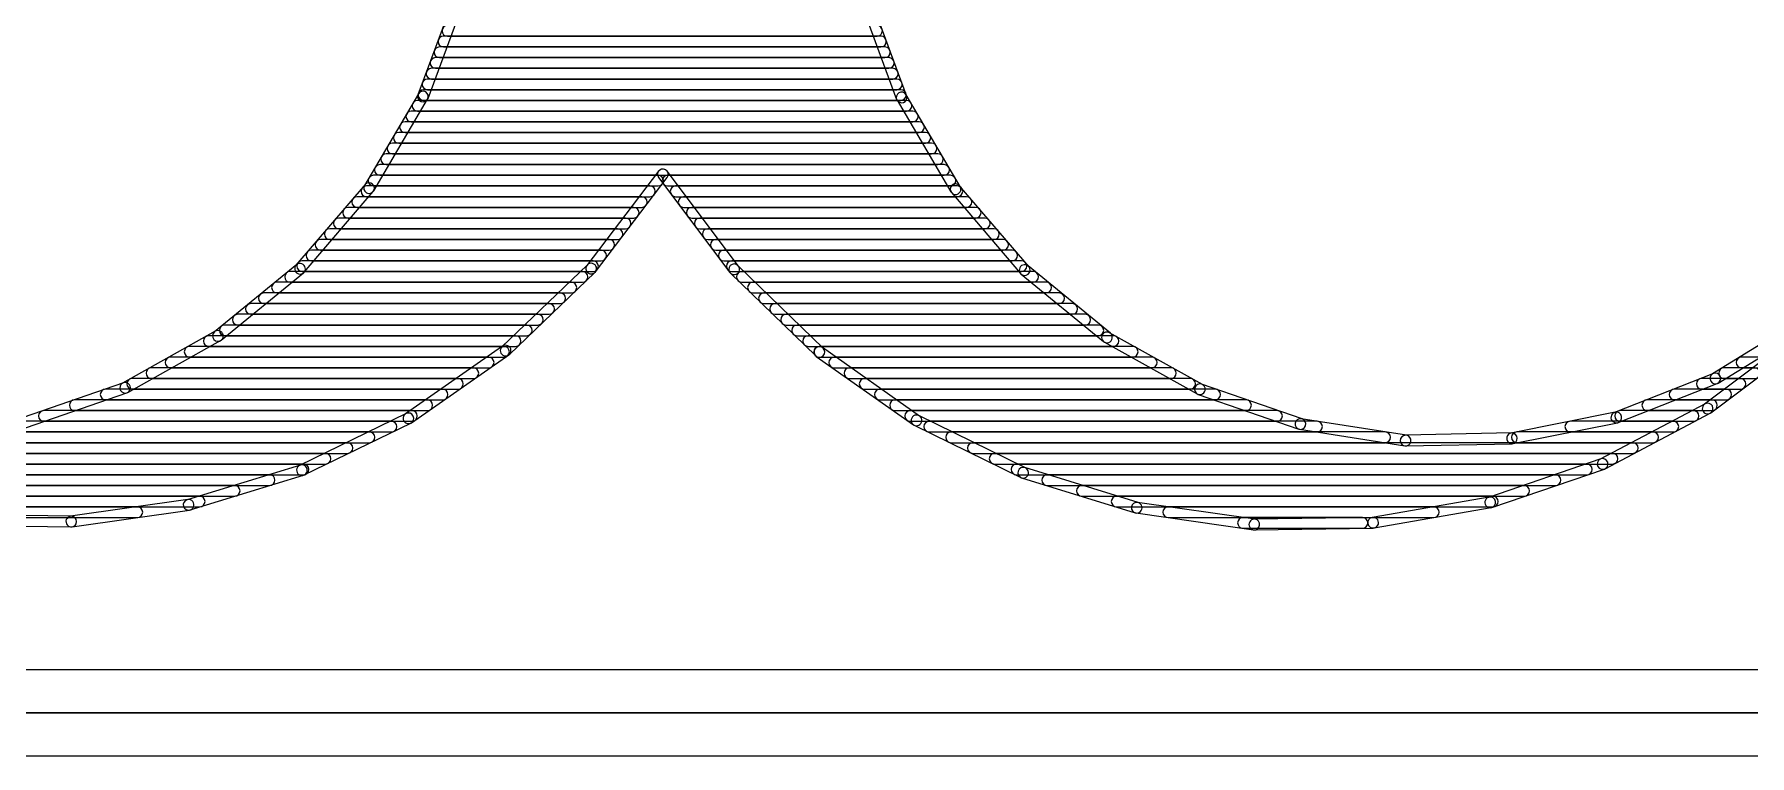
# Model space of a CAD drawing. Extents: x 1.9 to 101, y 1.3 to 100.3.
# Drawn here: x 84.066 to 88.361, y 64.021 to 65.829 of the extents above; entities that cross this region are included whole.
import ezdxf

# ---------------------------------------------------------------- set-up
doc = ezdxf.new("R2010")
doc.units = 0
doc.layers.add('21', color=2, linetype='CONTINUOUS')

msp = doc.modelspace()

# ---------------------------------------------------------------- linework, layer by layer
at = {"layer": '21'}
for points in [[(85.0516, 65.6683), (85.1441, 65.9177, 1), (85.119, 65.927), (85.0265, 65.6776, 1)], [(86.1327, 65.9161), (86.2251, 65.6661, 1), (86.2502, 65.6754), (86.1579, 65.9254, 1)], [(85.0902, 65.7974), (86.1859, 65.7974, 1), (86.1859, 65.8242), (85.0902, 65.8242, 1)], [(85.1001, 65.8242), (86.176, 65.8242, 1), (86.176, 65.851), (85.1001, 65.851, 1)], [(85.0703, 65.7438), (86.2057, 65.7438, 1), (86.2057, 65.7706), (85.0703, 65.7706, 1)], [(85.0802, 65.7706), (86.1958, 65.7706, 1), (86.1958, 65.7974), (85.0802, 65.7974, 1)], [(85.0603, 65.717), (86.2156, 65.717, 1), (86.2156, 65.7438), (85.0603, 65.7438, 1)], [(84.9157, 65.4369), (85.0506, 65.6662, 1), (85.0275, 65.6798), (84.8926, 65.4505, 1)], [(85.0405, 65.6634), (86.2354, 65.6634, 1), (86.2354, 65.6902), (85.0405, 65.6902, 1)], [(85.0504, 65.6902), (86.2255, 65.6902, 1), (86.2255, 65.717), (85.0504, 65.717, 1)], [(86.2261, 65.664), (86.361, 65.4342, 1), (86.3841, 65.4477), (86.2492, 65.6776, 1)], [(85.0255, 65.6366), (86.2498, 65.6366, 1), (86.2498, 65.6634), (85.0255, 65.6634, 1)], [(84.994, 65.583), (86.2813, 65.583, 1), (86.2813, 65.6098), (84.994, 65.6098, 1)], [(85.0097, 65.6098), (86.2656, 65.6098, 1), (86.2656, 65.6366), (85.0097, 65.6366, 1)], [(84.9625, 65.5294), (86.3128, 65.5294, 1), (86.3128, 65.5562), (84.9625, 65.5562, 1)], [(84.9782, 65.5562), (86.297, 65.5562, 1), (86.297, 65.583), (84.9782, 65.583, 1)], [(84.9467, 65.5026), (86.3285, 65.5026, 1), (86.3285, 65.5294), (84.9467, 65.5294, 1)], [(84.9151, 65.449), (85.6278, 65.449, 1), (85.6278, 65.4758), (84.9151, 65.4758, 1)], [(84.9309, 65.4758), (86.3442, 65.4758, 1), (86.3442, 65.5026), (84.9309, 65.5026, 1)], [(85.6291, 65.4863), (85.4495, 65.2501, 1), (85.4708, 65.2339), (85.6505, 65.4701, 1)], [(85.829, 65.2482), (85.6505, 65.4862, 1), (85.6291, 65.4702), (85.8075, 65.2321, 1)], [(85.6516, 65.449), (86.3599, 65.449, 1), (86.3599, 65.4758), (85.6516, 65.4758, 1)], [(84.7413, 65.233), (84.9143, 65.435, 1), (84.894, 65.4524), (84.721, 65.2504, 1)], [(84.8972, 65.4222), (85.6074, 65.4222, 1), (85.6074, 65.449), (84.8972, 65.449, 1)], [(85.6717, 65.4222), (86.3771, 65.4222, 1), (86.3771, 65.449), (85.6717, 65.449, 1)], [(86.3623, 65.4323), (86.5355, 65.2297, 1), (86.5559, 65.2472), (86.3827, 65.4497, 1)], [(84.8513, 65.3686), (85.5667, 65.3686, 1), (85.5667, 65.3954), (84.8513, 65.3954, 1)], [(84.8743, 65.3954), (85.587, 65.3954, 1), (85.587, 65.4222), (84.8743, 65.4222, 1)], [(85.6918, 65.3954), (86.4, 65.3954, 1), (86.4, 65.4222), (85.6918, 65.4222, 1)], [(85.7119, 65.3686), (86.423, 65.3686, 1), (86.423, 65.3954), (85.7119, 65.3954, 1)], [(84.8054, 65.315), (85.5259, 65.315, 1), (85.5259, 65.3418), (84.8054, 65.3418, 1)], [(84.8284, 65.3418), (85.5463, 65.3418, 1), (85.5463, 65.3686), (84.8284, 65.3686, 1)], [(85.732, 65.3418), (86.4459, 65.3418, 1), (86.4459, 65.3686), (85.732, 65.3686, 1)], [(85.7521, 65.315), (86.4688, 65.315, 1), (86.4688, 65.3418), (85.7521, 65.3418, 1)], [(84.7825, 65.2882), (85.5055, 65.2882, 1), (85.5055, 65.315), (84.7825, 65.315, 1)], [(85.7722, 65.2882), (86.4917, 65.2882, 1), (86.4917, 65.315), (85.7722, 65.315, 1)], [(84.5339, 65.0628), (84.7396, 65.2313, 1), (84.7227, 65.2521), (84.5169, 65.0835, 1)], [(84.7366, 65.2346), (85.4648, 65.2346, 1), (85.4648, 65.2614), (84.7366, 65.2614, 1)], [(84.7595, 65.2614), (85.4851, 65.2614, 1), (85.4851, 65.2882), (84.7595, 65.2882, 1)], [(85.4509, 65.2516), (85.2368, 65.0462, 1), (85.2553, 65.0268), (85.4695, 65.2323, 1)], [(85.7922, 65.2614), (86.5146, 65.2614, 1), (86.5146, 65.2882), (85.7922, 65.2882, 1)], [(85.8123, 65.2346), (86.5376, 65.2346, 1), (86.5376, 65.2614), (85.8123, 65.2614, 1)], [(86.041, 65.0425), (85.8276, 65.2497, 1), (85.8089, 65.2305), (86.0224, 65.0233, 1)], [(86.5372, 65.2281), (86.7434, 65.0592, 1), (86.7604, 65.0799), (86.5542, 65.2488, 1)], [(84.7061, 65.2078), (85.4385, 65.2078, 1), (85.4385, 65.2346), (84.7061, 65.2346, 1)], [(85.8377, 65.2078), (86.5668, 65.2078, 1), (86.5668, 65.2346), (85.8377, 65.2346, 1)], [(84.6407, 65.1542), (85.3827, 65.1542, 1), (85.3827, 65.181), (84.6407, 65.181, 1)], [(84.6734, 65.181), (85.4106, 65.181, 1), (85.4106, 65.2078), (84.6734, 65.2078, 1)], [(85.8653, 65.181), (86.5995, 65.181, 1), (86.5995, 65.2078), (85.8653, 65.2078, 1)], [(85.8929, 65.1542), (86.6322, 65.1542, 1), (86.6322, 65.181), (85.8929, 65.181, 1)], [(84.5752, 65.1006), (85.3268, 65.1006, 1), (85.3268, 65.1274), (84.5752, 65.1274, 1)], [(84.608, 65.1274), (85.3548, 65.1274, 1), (85.3548, 65.1542), (84.608, 65.1542, 1)], [(85.9206, 65.1274), (86.6649, 65.1274, 1), (86.6649, 65.1542), (85.9206, 65.1542, 1)], [(85.9482, 65.1006), (86.6976, 65.1006, 1), (86.6976, 65.1274), (85.9482, 65.1274, 1)], [(84.2997, 64.9317), (84.5319, 65.0615, 1), (84.5188, 65.0849), (84.2867, 64.955, 1)], [(84.5425, 65.0738), (85.2989, 65.0738, 1), (85.2989, 65.1006), (84.5425, 65.1006, 1)], [(85.9758, 65.0738), (86.7303, 65.0738, 1), (86.7303, 65.1006), (85.9758, 65.1006, 1)], [(86.7453, 65.0579), (86.9779, 64.9279, 1), (86.991, 64.9513), (86.7584, 65.0813, 1)], [(88.486, 65.0807), (88.248, 64.9022, 1), (88.2641, 64.8807), (88.5021, 65.0592, 1)], [(88.2823, 64.9551), (88.5093, 65.0947, 1), (88.4953, 65.1176), (88.2683, 64.978, 1)], [(84.4546, 65.0202), (85.2419, 65.0202, 1), (85.2419, 65.047), (84.4546, 65.047, 1)], [(84.5026, 65.047), (85.271, 65.047, 1), (85.271, 65.0738), (84.5026, 65.0738, 1)], [(85.2384, 65.0475), (84.995, 64.8777, 1), (85.0103, 64.8557), (85.2537, 65.0255, 1)], [(86.0034, 65.047), (86.7683, 65.047, 1), (86.7683, 65.0738), (86.0034, 65.0738, 1)], [(86.031, 65.0202), (86.8162, 65.0202, 1), (86.8162, 65.047), (86.031, 65.047, 1)], [(86.2827, 64.8726), (86.0394, 65.0439, 1), (86.024, 65.0219), (86.2673, 64.8507, 1)], [(84.4067, 64.9934), (85.2035, 64.9934, 1), (85.2035, 65.0202), (84.4067, 65.0202, 1)], [(86.0688, 64.9934), (86.8642, 64.9934, 1), (86.8642, 65.0202), (86.0688, 65.0202, 1)], [(88.3408, 64.9934), (88.4098, 64.9934, 1), (88.4098, 65.0202), (88.3408, 65.0202, 1)], [(84.0463, 64.8436), (84.2976, 64.9307, 1), (84.2888, 64.956), (84.0375, 64.869, 1)], [(84.3108, 64.9398), (85.1266, 64.9398, 1), (85.1266, 64.9666), (84.3108, 64.9666, 1)], [(84.3588, 64.9666), (85.1651, 64.9666, 1), (85.1651, 64.9934), (84.3588, 64.9934, 1)], [(86.1069, 64.9666), (86.9121, 64.9666, 1), (86.9121, 64.9934), (86.1069, 64.9934, 1)], [(86.1449, 64.9398), (86.9601, 64.9398, 1), (86.9601, 64.9666), (86.1449, 64.9666, 1)], [(86.9801, 64.9269), (87.232, 64.8399, 1), (87.2407, 64.8652), (86.9889, 64.9522, 1)], [(88.0322, 64.8566), (88.2802, 64.9541, 1), (88.2704, 64.979), (88.0224, 64.8815, 1)], [(88.2413, 64.9398), (88.3384, 64.9398, 1), (88.3384, 64.9666), (88.2413, 64.9666, 1)], [(88.2972, 64.9666), (88.3741, 64.9666, 1), (88.3741, 64.9934), (88.2972, 64.9934, 1)], [(84.1669, 64.8862), (85.0498, 64.8862, 1), (85.0498, 64.913), (84.1669, 64.913, 1)], [(84.2443, 64.913), (85.0882, 64.913, 1), (85.0882, 64.9398), (84.2443, 64.9398, 1)], [(86.183, 64.913), (87.0226, 64.913, 1), (87.0226, 64.9398), (86.183, 64.9398, 1)], [(86.2211, 64.8862), (87.1001, 64.8862, 1), (87.1001, 64.913), (86.2211, 64.913, 1)], [(88.105, 64.8862), (88.2669, 64.8862, 1), (88.2669, 64.913), (88.105, 64.913, 1)], [(88.1732, 64.913), (88.3026, 64.913, 1), (88.3026, 64.9398), (88.1732, 64.9398, 1)], [(84.0895, 64.8594), (85.0114, 64.8594, 1), (85.0114, 64.8862), (84.0895, 64.8862, 1)], [(84.9968, 64.8788), (84.73, 64.7489, 1), (84.7417, 64.7248), (85.0085, 64.8547, 1)], [(86.2591, 64.8594), (87.1777, 64.8594, 1), (87.1777, 64.8862), (86.2591, 64.8862, 1)], [(86.548, 64.7426), (86.2809, 64.8737, 1), (86.2691, 64.8496), (86.5362, 64.7185, 1)], [(87.2343, 64.8393), (87.4975, 64.7979, 1), (87.5017, 64.8244), (87.2384, 64.8658, 1)], [(87.7687, 64.8036), (88.0299, 64.8559, 1), (88.0247, 64.8822), (87.7634, 64.8299, 1)], [(88.2498, 64.9033), (87.9868, 64.7642, 1), (87.9993, 64.7405), (88.2623, 64.8796, 1)], [(88.0368, 64.8594), (88.2208, 64.8594, 1), (88.2208, 64.8862), (88.0368, 64.8862, 1)], [(83.8075, 64.8058), (84.905, 64.8058, 1), (84.905, 64.8326), (83.8075, 64.8326, 1)], [(83.9768, 64.8326), (84.9601, 64.8326, 1), (84.9601, 64.8594), (83.9768, 64.8594, 1)], [(86.3068, 64.8326), (87.2779, 64.8326, 1), (87.2779, 64.8594), (86.3068, 64.8594, 1)], [(86.3614, 64.8058), (87.4484, 64.8058, 1), (87.4484, 64.8326), (86.3614, 64.8326, 1)], [(87.4999, 64.7977), (87.7663, 64.8033, 1), (87.7657, 64.8301), (87.4993, 64.8245, 1)], [(87.7784, 64.8058), (88.1194, 64.8058, 1), (88.1194, 64.8326), (87.7784, 64.8326, 1)], [(87.9122, 64.8326), (88.1701, 64.8326, 1), (88.1701, 64.8594), (87.9122, 64.8594, 1)], [(83.2216, 64.779), (84.85, 64.779, 1), (84.85, 64.8058), (83.2216, 64.8058, 1)], [(83.2728, 64.7522), (84.795, 64.7522, 1), (84.795, 64.779), (83.2728, 64.779, 1)], [(86.416, 64.779), (88.0687, 64.779, 1), (88.0687, 64.8058), (86.416, 64.8058, 1)], [(86.4706, 64.7522), (88.018, 64.7522, 1), (88.018, 64.779), (86.4706, 64.779, 1)], [(83.3438, 64.7254), (84.7399, 64.7254, 1), (84.7399, 64.7522), (83.3438, 64.7522, 1)], [(84.7319, 64.7496), (84.4482, 64.6627, 1), (84.456, 64.6371), (84.7398, 64.724, 1)], [(86.5252, 64.7254), (87.9533, 64.7254, 1), (87.9533, 64.7522), (86.5252, 64.7522, 1)], [(86.8303, 64.6557), (86.546, 64.7433, 1), (86.5381, 64.7177), (86.8224, 64.63, 1)], [(87.9887, 64.7651), (87.7072, 64.6688, 1), (87.7158, 64.6435), (87.9974, 64.7397, 1)], [(83.4231, 64.6986), (84.6548, 64.6986, 1), (84.6548, 64.7254), (83.4231, 64.7254, 1)], [(83.5023, 64.6718), (84.5674, 64.6718, 1), (84.5674, 64.6986), (83.5023, 64.6986, 1)], [(86.6022, 64.6986), (87.8749, 64.6986, 1), (87.8749, 64.7254), (86.6022, 64.7254, 1)], [(86.6891, 64.6718), (87.7964, 64.6718, 1), (87.7964, 64.6986), (86.6891, 64.6986, 1)], [(83.5936, 64.645), (84.4799, 64.645, 1), (84.4799, 64.6718), (83.5936, 64.6718, 1)], [(84.4502, 64.6632), (84.1564, 64.6213, 1), (84.1602, 64.5948), (84.454, 64.6366, 1)], [(86.776, 64.645), (87.718, 64.645, 1), (87.718, 64.6718), (86.776, 64.6718, 1)], [(87.1228, 64.614), (86.8283, 64.6561, 1), (86.8245, 64.6296), (87.119, 64.5875, 1)], [(87.7092, 64.6694), (87.4161, 64.6184, 1), (87.4207, 64.592), (87.7138, 64.643, 1)], [(83.7495, 64.6182), (84.3237, 64.6182, 1), (84.3237, 64.645), (83.7495, 64.645, 1)], [(84.1585, 64.6215), (83.8618, 64.6257, 1), (83.8614, 64.5989), (84.1581, 64.5947, 1)], [(86.905, 64.6182), (87.5702, 64.6182, 1), (87.5702, 64.645), (86.905, 64.645, 1)], [(87.0924, 64.5914), (87.3916, 64.5914, 1), (87.3916, 64.6182), (87.0924, 64.6182, 1)], [(87.4182, 64.6186), (87.1207, 64.6141, 1), (87.1211, 64.5873), (87.4186, 64.5918, 1)], [(81.2089, 64.1288), (90.0708, 64.1288, 1), (90.0708, 64.2362), (81.2089, 64.2362, 1)], [(90.1782, 64.1288), (81.1015, 64.1288, 1), (81.1015, 64.0214), (90.1782, 64.0214, 1)]]:
    msp.add_lwpolyline(points, format="xyb", close=True, dxfattribs=at)

doc.saveas('drawing.dxf')
